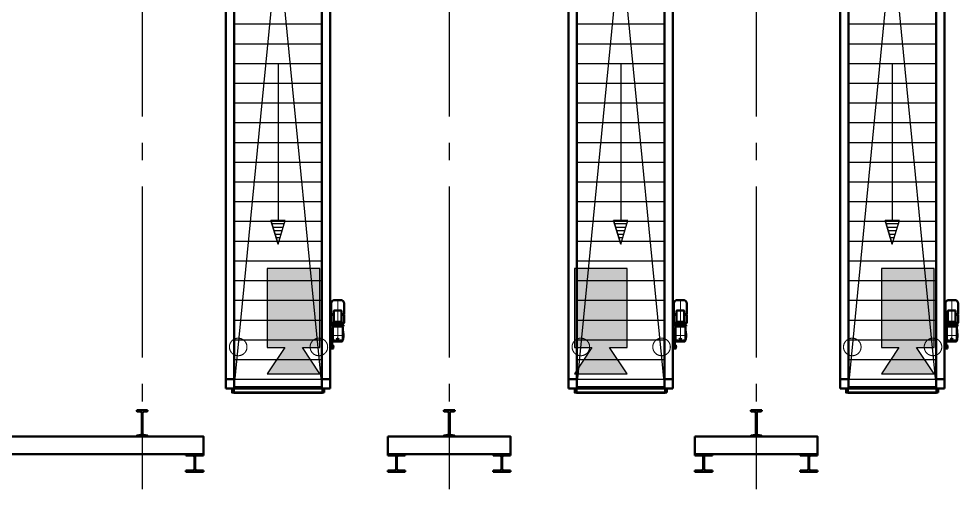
# Model space of a CAD drawing. Header units: millimetres. Extents: x 0 to 118800, y 79635 to 177025.
# Drawn here: x 43172 to 53880, y 130279 to 135642 of the extents above; entities that cross this region are included whole.
import ezdxf

# ---------------------------------------------------------------- set-up
doc = ezdxf.new("R2010")
doc.units = ezdxf.units.MM
doc.header["$LTSCALE"] = 200
for name, pattern in [('AM_DIN_G_W050', [13.75, 9.75, -1.5, 1, -1.5]), ('gen3', [6.25, 4.75, -1.5]), ('gen7', [13.75, 9.75, -1.5, 1, -1.5])]:
    doc.linetypes.add(name, pattern=pattern)
for name, color, linetype, lineweight in [('3', 6, 'gen3', 15), ('7', 4, 'gen7', 0), ('AM_0', 7, 'Continuous', 50), ('AM_0N', 7, 'Continuous', 50), ('AM_7', 4, 'AM_DIN_G_W050', 25)]:
    doc.layers.add(name, color=color, linetype=linetype, lineweight=lineweight)
doc.layers.add('CYAN', color=4, linetype='Continuous')
doc.layers.add('K_Torkameras', color=5, linetype='Continuous')
doc.styles.get("Standard").update_dxf_attribs({"font": 'ISOCP.SHX'})

# ---------------------------------------------------------------- blocks, each defined once
blk = doc.blocks.new('*U283')
at = {"layer": 'AM_0N'}
for p, q in [((51516, 131179), (51641, 131179)), ((51516, 131179), (51516, 131173)), ((51641, 131173), (51641, 131179)), ((51521, 131167), (51564, 131161)), ((51573, 131150), (51573, 130908)), ((51584, 130908), (51584, 131150)), ((51593, 131161), (51635, 131167)), ((51516, 130885), (51516, 130879)), ((51516, 130879), (51641, 130879)), ((51564, 130898), (51521, 130892)), ((51635, 130892), (51593, 130898)), ((51641, 130879), (51641, 130885))]:
    blk.add_line(p, q, dxfattribs=at)
at = {"layer": 'AM_0N', "extrusion": (0, 0, -1)}
for centre, radius, start, end in [((-51522, 131173), 6.5, 277.9696, 360), ((-51562, 131150), 10.8, 97.9696, 180), ((-51595, 131150), 10.8, 0, 82.0304), ((-51634, 131173), 6.5, 180, 262.0304), ((-51522, 130885), 6.5, 0, 82.0304), ((-51562, 130908), 10.8, 180, 262.0304), ((-51595, 130908), 10.8, 277.9696, 0), ((-51634, 130885), 6.5, 97.9696, 180)]:
    blk.add_arc(centre, radius, start, end, dxfattribs=at)
blk = doc.blocks.new('*U284')
at = {"layer": 'AM_0N'}
for p, q in [((51078, 130679), (50878, 130679)), ((50878, 130664), (50878, 130679)), ((50956, 130664), (50878, 130664)), ((50974, 130512), (50974, 130646)), ((50983, 130646), (50983, 130512)), ((51078, 130664), (51001, 130664)), ((51078, 130679), (51078, 130664)), ((50878, 130494), (50956, 130494)), ((50878, 130479), (50878, 130494)), ((51078, 130479), (50878, 130479)), ((51001, 130494), (51078, 130494)), ((51078, 130494), (51078, 130479))]:
    blk.add_line(p, q, dxfattribs=at)
for centre, start, end in [((50956, 130646), 0, 90), ((51001, 130646), 90, 180), ((50956, 130512), 270, 0), ((51001, 130512), 180, 270)]:
    blk.add_arc(centre, 18, start, end, dxfattribs=at)
blk = doc.blocks.new('*U285')
at = {"layer": 'AM_0N'}
for p, q in [((52078, 130679), (52278, 130679)), ((52078, 130679), (52078, 130664)), ((52078, 130664), (52156, 130664)), ((52174, 130646), (52174, 130512)), ((52183, 130512), (52183, 130646)), ((52201, 130664), (52278, 130664)), ((52278, 130664), (52278, 130679)), ((52156, 130494), (52078, 130494)), ((52078, 130494), (52078, 130479)), ((52078, 130479), (52278, 130479)), ((52278, 130494), (52201, 130494)), ((52278, 130479), (52278, 130494))]:
    blk.add_line(p, q, dxfattribs=at)
at = {"layer": 'AM_0N', "extrusion": (0, 0, -1)}
for centre, start, end in [((-52156, 130646), 90, 180), ((-52201, 130646), 0, 90), ((-52156, 130512), 180, 270), ((-52201, 130512), 270, 0)]:
    blk.add_arc(centre, 18, start, end, dxfattribs=at)
blk = doc.blocks.new('*U288')
at = {"layer": 'AM_0N'}
for p, q in [((48578, 130679), (48778, 130679)), ((48578, 130679), (48578, 130664)), ((48578, 130664), (48656, 130664)), ((48674, 130646), (48674, 130512)), ((48683, 130512), (48683, 130646)), ((48701, 130664), (48778, 130664)), ((48778, 130664), (48778, 130679)), ((48656, 130494), (48578, 130494)), ((48578, 130494), (48578, 130479)), ((48578, 130479), (48778, 130479)), ((48778, 130494), (48701, 130494)), ((48778, 130479), (48778, 130494))]:
    blk.add_line(p, q, dxfattribs=at)
at = {"layer": 'AM_0N', "extrusion": (0, 0, -1)}
for centre, start, end in [((-48656, 130646), 90, 180), ((-48701, 130646), 0, 90), ((-48656, 130512), 180, 270), ((-48701, 130512), 270, 0)]:
    blk.add_arc(centre, 18, start, end, dxfattribs=at)
blk = doc.blocks.new('*U289')
at = {"layer": 'AM_0N'}
for p, q in [((47578, 130679), (47378, 130679)), ((47378, 130664), (47378, 130679)), ((47456, 130664), (47378, 130664)), ((47474, 130512), (47474, 130646)), ((47483, 130646), (47483, 130512)), ((47578, 130664), (47501, 130664)), ((47578, 130679), (47578, 130664)), ((47378, 130494), (47456, 130494)), ((47378, 130479), (47378, 130494)), ((47578, 130479), (47378, 130479)), ((47501, 130494), (47578, 130494)), ((47578, 130494), (47578, 130479))]:
    blk.add_line(p, q, dxfattribs=at)
for centre, start, end in [((47456, 130646), 0, 90), ((47501, 130646), 90, 180), ((47456, 130512), 270, 0), ((47501, 130512), 180, 270)]:
    blk.add_arc(centre, 18, start, end, dxfattribs=at)
blk = doc.blocks.new('*U290')
at = {"layer": 'AM_0N'}
for p, q in [((45278, 130679), (45078, 130679)), ((45078, 130664), (45078, 130679)), ((45156, 130664), (45078, 130664)), ((45174, 130512), (45174, 130646)), ((45183, 130646), (45183, 130512)), ((45278, 130664), (45201, 130664)), ((45278, 130679), (45278, 130664)), ((45078, 130494), (45156, 130494)), ((45078, 130479), (45078, 130494)), ((45278, 130479), (45078, 130479)), ((45201, 130494), (45278, 130494)), ((45278, 130494), (45278, 130479))]:
    blk.add_line(p, q, dxfattribs=at)
for centre, start, end in [((45156, 130646), 0, 90), ((45201, 130646), 90, 180), ((45156, 130512), 270, 0), ((45201, 130512), 180, 270)]:
    blk.add_arc(centre, 18, start, end, dxfattribs=at)
blk = doc.blocks.new('*U291')
at = {"layer": 'AM_0N'}
for p, q in [((48016, 131179), (48141, 131179)), ((48016, 131179), (48016, 131173)), ((48141, 131173), (48141, 131179)), ((48021, 131167), (48064, 131161)), ((48073, 131150), (48073, 130908)), ((48084, 130908), (48084, 131150)), ((48093, 131161), (48135, 131167)), ((48016, 130885), (48016, 130879)), ((48016, 130879), (48141, 130879)), ((48064, 130898), (48021, 130892)), ((48135, 130892), (48093, 130898)), ((48141, 130879), (48141, 130885))]:
    blk.add_line(p, q, dxfattribs=at)
at = {"layer": 'AM_0N', "extrusion": (0, 0, -1)}
for centre, radius, start, end in [((-48022, 131173), 6.5, 277.9696, 360), ((-48062, 131150), 10.8, 97.9696, 180), ((-48095, 131150), 10.8, 0, 82.0304), ((-48134, 131173), 6.5, 180, 262.0304), ((-48022, 130885), 6.5, 0, 82.0304), ((-48062, 130908), 10.8, 180, 262.0304), ((-48095, 130908), 10.8, 277.9696, 0), ((-48134, 130885), 6.5, 97.9696, 180)]:
    blk.add_arc(centre, radius, start, end, dxfattribs=at)
blk = doc.blocks.new('*U292')
at = {"layer": 'AM_0N'}
for p, q in [((44516, 131179), (44641, 131179)), ((44516, 131179), (44516, 131173)), ((44641, 131173), (44641, 131179)), ((44521, 131167), (44564, 131161)), ((44573, 131150), (44573, 130908)), ((44584, 130908), (44584, 131150)), ((44593, 131161), (44635, 131167)), ((44516, 130885), (44516, 130879)), ((44516, 130879), (44641, 130879)), ((44564, 130898), (44521, 130892)), ((44635, 130892), (44593, 130898)), ((44641, 130879), (44641, 130885))]:
    blk.add_line(p, q, dxfattribs=at)
at = {"layer": 'AM_0N', "extrusion": (0, 0, -1)}
for centre, radius, start, end in [((-44522, 131173), 6.5, 277.9696, 360), ((-44562, 131150), 10.8, 97.9696, 180), ((-44595, 131150), 10.8, 0, 82.0304), ((-44634, 131173), 6.5, 180, 262.0304), ((-44522, 130885), 6.5, 0, 82.0304), ((-44562, 130908), 10.8, 180, 262.0304), ((-44595, 130908), 10.8, 277.9696, 0), ((-44634, 130885), 6.5, 97.9696, 180)]:
    blk.add_arc(centre, radius, start, end, dxfattribs=at)
blk = doc.blocks.new('sk02050azd71s4 drauf')
for p, q in [((-68, 100), (-68, 112)), ((-68, 112), (-68, 100)), ((-67, 113), (-65, 113)), ((-67, 113), (-65, 113)), ((-65, 113), (-65, 99)), ((-62, 116), (-56, 116)), ((-62, 116), (-57, 116)), ((66, 120), (-55, 120)), ((-55, 120), (-48, 120)), ((-55, 118), (-55, 120)), ((-55, 120), (-55, 118)), ((99, 117), (-54, 117)), ((-48, 123), (48, 123)), ((48, 123), (-48, 123)), ((-48, 120), (-48, 123)), ((-48, 123), (-48, 120)), ((22, 126), (-22, 126)), ((-22, 125), (-22, 126)), ((-22, 125), (22, 125)), ((-22, 125), (-22, 123)), ((22, 125), (22, 126)), ((22, 125), (22, 123)), ((48, 123), (48, 120)), ((48, 123), (48, 120)), ((48, 120), (66, 120)), ((66, 120), (66, 119)), ((66, 119), (66, 120)), ((67, 117), (73, 117)), ((73, 117), (73, 118)), ((73, 117), (73, 118)), ((74, 119), (86, 119)), ((86, 119), (74, 119)), ((87, 118), (87, 117)), ((87, 117), (87, 118)), ((87, 117), (99, 117)), ((101, 115), (107, 125)), ((101, 116), (102, 116)), ((101, 116), (102, 116)), ((102, 116), (107, 125)), ((102, 4), (102, 116)), ((102, 114), (102, 6)), ((107, 125), (107, -5)), ((107, 125), (110, 125)), ((110, 125), (107, 125)), ((110, -5), (110, 125)), ((110, 125), (118, 125)), ((122, 121), (122, -1)), ((122, 120), (134, 120)), ((134, 120), (144, 133)), ((134, 120), (134, 0)), ((144, 133), (144, -13)), ((144, 133), (234, 133)), ((234, 133), (234, 104)), ((234, 133), (244, 126)), ((244, 133), (364, 133)), ((244, 133), (244, 104)), ((-150, -19), (-150, 7)), ((-150, -19), (-150, 7)), ((-147, 10), (-113, 10)), ((-147, 10), (-135, 10)), ((-135, 12), (-125, 12)), ((-135, 12), (-125, 12)), ((-135, 10), (-135, 12)), ((-135, 10), (-135, 12)), ((-125, 12), (-125, 10)), ((-125, 12), (-125, 10)), ((-125, 10), (-113, 10)), ((-110, 7), (-110, -3)), ((-110, 7), (-110, -3)), ((-70, 89), (-68, 90)), ((-70, 89), (-68, 90)), ((-70, 31), (-70, 89)), ((-70, 31), (-70, 89)), ((-68, 30), (-70, 31)), ((-68, 30), (-70, 31)), ((-68, 8), (-68, 20)), ((-68, 20), (-68, 8)), ((-68, 0), (68, 0)), ((68, 0), (-68, 0)), ((-67, 99), (-67, 99)), ((-67, 99), (-65, 99)), ((-67, 21), (-67, 21)), ((-67, 21), (-65, 21)), ((-65, 7), (-67, 7)), ((-67, 7), (-65, 7)), ((-65, 21), (-65, 7)), ((-62, 4), (-56, 4)), ((-57, 4), (-62, 4)), ((-60, 4), (-56, 4)), ((-55, 0), (-55, 2)), ((-55, 0), (-55, 2)), ((99, 3), (-54, 3)), ((-50, 65), (-42, 70)), ((-50, 55), (-50, 65)), ((-42, 50), (-50, 55)), ((-42, 70), (-34, 65)), ((-34, 55), (-42, 50)), ((-34, 65), (-34, 55)), ((66, 1), (66, 0)), ((66, 0), (66, 1)), ((73, 3), (67, 3)), ((68, 0), (68, -11)), ((68, -11), (68, 0)), ((73, 2), (73, 3)), ((73, 2), (73, 3)), ((86, 1), (74, 1)), ((74, 1), (86, 1)), ((99, 3), (87, 3)), ((87, 3), (87, 2)), ((87, 2), (87, 3)), ((102, 4), (101, 4)), ((101, 4), (102, 4)), ((107, -5), (102, 4)), ((102, 4), (107, -5)), ((107, -5), (107, 4)), ((122, 0), (134, 0)), ((134, 0), (144, -13)), ((154, 98), (154, 22)), ((159, 104), (281, 104)), ((159, 16), (281, 16)), ((234, 16), (234, -13)), ((244, 16), (244, -13)), ((286, 98), (286, 22)), ((404, 27), (404, 93)), ((-113, -22), (-147, -22)), ((-135, -22), (-147, -22)), ((-135, -24), (-135, -22)), ((-135, -22), (-135, -24)), ((-125, -24), (-135, -24)), ((-135, -24), (-125, -24)), ((-41, -3), (-130, -3)), ((-130, -14), (65, -14)), ((-113, -22), (-125, -22)), ((-125, -22), (-125, -24)), ((-125, -24), (-125, -22)), ((-121, -22), (-121, -22)), ((-118, -19), (-43, -14)), ((-110, -3), (-71, -3)), ((-43, -14), (-110, -18)), ((-110, -18), (-110, -19)), ((65, -14), (-43, -14)), ((107, -5), (107, -5)), ((110, -5), (107, -5)), ((110, -5), (107, -5)), ((110, -5), (118, -5)), ((144, -13), (234, -13)), ((234, -13), (244, -6)), ((244, -13), (364, -13))]:
    blk.add_line(p, q)
blk.add_circle((-42, 60), 8.26)
for centre, radius, start, end in [((-67, 112), 1, 90, 180), ((-67, 112), 1, 90, 180), ((-62, 113), 3, 90, 180), ((-62, 113), 3, 90, 180), ((340, 60), 400, 172.1824, 187.8176), ((-57, 118), 2, 270, 0), ((-57, 118), 2, 270, 0), ((-54, 114), 3, 90, 172.1824), ((69, 119), 3, 180, 221.8103), ((69, 119), 3, 180, 221.8103), ((74, 118), 1, 90, 180), ((74, 118), 1, 90, 180), ((86, 118), 1, 0, 90), ((86, 118), 1, 0, 90), ((99, 114), 3, 41.8103, 90), ((99, 114), 3, 0, 90), ((118, 121), 4, 0, 90), ((364, 93), 39.9, 0, 90), ((-147, 7), 3, 90, 180), ((-147, 7), 3, 90, 180), ((-113, 7), 3, 0, 90), ((-113, 7), 3, 0, 90), ((-71, 0), 3, 270, 0), ((-71, 0), 3, 270, 0), ((331, 60), 400, 174.4048, 185.5952), ((-67, 100), 1, 180, 270), ((-67, 100), 1, 180, 270), ((331, 60), 400, 174.4048, 175.7321), ((331, 60), 400, 184.2679, 185.5952), ((-67, 20), 1, 90, 180), ((-67, 20), 1, 90, 180), ((-67, 8), 1, 180, 270), ((-67, 8), 1, 180, 270), ((-62, 7), 3, 180, 270), ((-62, 7), 3, 180, 270), ((-57, 2), 2, 0, 90), ((-57, 2), 2, 0, 90), ((-54, 6), 3, 187.8176, 270), ((-41, 0), 3, 270, 0), ((69, 1), 3, 138.1897, 180), ((69, 1), 3, 138.1897, 180), ((74, 2), 1, 180, 270), ((74, 2), 1, 180, 270), ((86, 2), 1, 270, 0), ((86, 2), 1, 270, 0), ((99, 6), 3, 270, 0), ((99, 6), 3, 270, 318.1897), ((159, 98), 5, 90, 180), ((159, 22), 5, 180, 270), ((281, 98), 5, 0, 90), ((281, 22), 5, 270, 0), ((364, 27), 39.9, 270, 0), ((-147, -19), 3, 180, 270), ((-147, -19), 3, 180, 270), ((-118, -22), 3, 93.6455, 180), ((-113, -19), 3, 270, 0), ((-113, -19), 3, 270, 7.5843), ((65, -11), 3, 270, 0), ((65, -11), 3, 270, 0), ((118, -1), 4, 270, 0)]:
    blk.add_arc(centre, radius, start, end)
at = {"layer": '7'}
for p, q in [((0, -11), (0, 131)), ((80, 120), (80, 116)), ((-130, -32), (-130, 19)), ((110, 60), (-77, 60)), ((-72, 106), (-62, 106)), ((-71, 14), (-64, 14)), ((-42, 70), (-42, 44)), ((0, -19), (0, 5)), ((80, 0), (80, 4)), ((80, 0), (80, 2)), ((110, 60), (414, 60))]:
    blk.add_line(p, q, dxfattribs=at)
blk = doc.blocks.new('tra02 1000 standard ds')
at = {"layer": '3'}
for centre in [(-5020, 455), (-522, 455), (-5020, -465), (-522, -465)]:
    blk.add_circle(centre, 100, dxfattribs=at)
at = {"layer": 'AM_0'}
for p, q in [((-5154, 595), (-5154, -595)), ((-50, 595), (-5154, 595)), ((-180, 595), (-309, 595)), ((-154, 595), (-154, 500)), ((-50, -595), (-50, 595)), ((-50, 500), (-5154, 500)), ((-5154, -500), (-50, -500)), ((-154, -500), (-154, -595)), ((-5154, -595), (-50, -595))]:
    blk.add_line(p, q, dxfattribs=at)
for points in [[(-1, -525), (-50, -525), (-50, 525), (-1, 525)], [(-50, 505), (0, 505), (0, -505), (-50, -505)]]:
    blk.add_lwpolyline(points, close=True, dxfattribs=at)
at = {"layer": 'CYAN'}
for p, q in [((-50, 500), (-5154, 0)), ((-5104, 500), (-5104, -500)), ((-4879, 500), (-4879, -500)), ((-4654, 500), (-4654, -500)), ((-4429, 500), (-4429, -500)), ((-4204, 500), (-4204, -500)), ((-3979, 500), (-3979, -500)), ((-3754, 500), (-3754, -500)), ((-3529, 500), (-3529, -500)), ((-3304, 500), (-3304, -500)), ((-3079, 500), (-3079, -500)), ((-2854, 500), (-2854, -500)), ((-2629, 500), (-2629, -500)), ((-2404, 500), (-2404, -500)), ((-2179, 500), (-2179, -500)), ((-1954, 500), (-1954, -500)), ((-1729, 500), (-1729, -500)), ((-1504, 500), (-1504, -500)), ((-1279, 500), (-1279, -500)), ((-1054, 500), (-1054, -500)), ((-829, 500), (-829, -500)), ((-604, 500), (-604, -500)), ((-379, 500), (-379, -500)), ((-154, 500), (-154, -500)), ((-71, 500), (-71, -500)), ((-1965, 82), (-1692, 0)), ((-1692, 0), (-1965, 82)), ((-1965, -82), (-1965, 82)), ((-1965, -82), (-1965, 82)), ((-1925, -70), (-1925, 70)), ((-1885, -58), (-1885, 58)), ((-1845, -46), (-1845, 46)), ((-1805, -34), (-1805, 34)), ((-1765, -22), (-1765, 22)), ((-1725, -10), (-1725, 10)), ((-5154, 0), (-50, -500)), ((-3754, 0), (-1965, 0)), ((-1692, 0), (-1965, -82)), ((-1692, 0), (-1965, -82))]:
    blk.add_line(p, q, dxfattribs=at)
at = {"layer": 'AM_0', "lineweight": 0, "rotation": 180}
blk.add_blockref('sk02050azd71s4 drauf', (-653, -619), dxfattribs=at)
at = {"layer": 'CYAN', "flags": 3}
blk.add_attdef('GRUPPE', (-3754, 0), '', height=1, rotation=270, dxfattribs=at)

msp = doc.modelspace()

# ---------------------------------------------------------------- hatches: boundary and pattern name
at = {"layer": 'K_Torkameras'}
for points in [[(46005, 131595), (46605, 131595), (46405, 131895), (46605, 131895), (46605, 132795), (46005, 132795), (46005, 131895), (46205, 131895)], [(49505, 131595), (50105, 131595), (49905, 131895), (50105, 131895), (50105, 132795), (49505, 132795), (49505, 131895), (49705, 131895)], [(53005, 131595), (53605, 131595), (53405, 131895), (53605, 131895), (53605, 132795), (53005, 132795), (53005, 131895), (53205, 131895)]]:
    msp.add_hatch(color=256, dxfattribs=at).paths.add_polyline_path(points)

# ---------------------------------------------------------------- linework, layer by layer
at = {"layer": 'AM_0'}
msp.add_line((45078, 130679), (40666, 130679), dxfattribs=at)
msp.add_line((45078, 130679), (40666, 130679), dxfattribs=at)
msp.add_line((45078, 130679), (40666, 130679), dxfattribs=at)
msp.add_lwpolyline([(40666, 130879), (45278, 130879), (45278, 130679)], dxfattribs=at)
for points in [[(47378, 130879), (48778, 130879), (48778, 130679), (47378, 130679)], [(50878, 130879), (52278, 130879), (52278, 130679), (50878, 130679)]]:
    msp.add_lwpolyline(points, close=True, dxfattribs=at)
at = {"layer": 'AM_7'}
for p, q in [((44578, 147479), (44578, 130279)), ((48078, 147479), (48078, 130279)), ((51578, 147479), (51578, 130279))]:
    msp.add_line(p, q, dxfattribs=at)
at = {"layer": 'K_Torkameras'}
for points in [[(46005, 131595), (46605, 131595), (46405, 131895), (46605, 131895), (46605, 132795), (46005, 132795), (46005, 131895), (46205, 131895)], [(49505, 131595), (50105, 131595), (49905, 131895), (50105, 131895), (50105, 132795), (49505, 132795), (49505, 131895), (49705, 131895)], [(53005, 131595), (53605, 131595), (53405, 131895), (53605, 131895), (53605, 132795), (53005, 132795), (53005, 131895), (53205, 131895)]]:
    msp.add_lwpolyline(points, close=True, dxfattribs=at)

# ---------------------------------------------------------------- block references
at = {"layer": 'AM_0', "xscale": -1, "rotation": 90}
for p in [(46128, 131379), (50034, 131379), (53128, 131379)]:
    msp.add_blockref('tra02 1000 standard ds', p, dxfattribs=at)
at = {"layer": 'AM_0N'}
for name in ['*U292', '*U291', '*U283', '*U290', '*U289', '*U288', '*U284', '*U285']:
    msp.add_blockref(name, (0, 0), dxfattribs=at)

doc.saveas('drawing.dxf')
